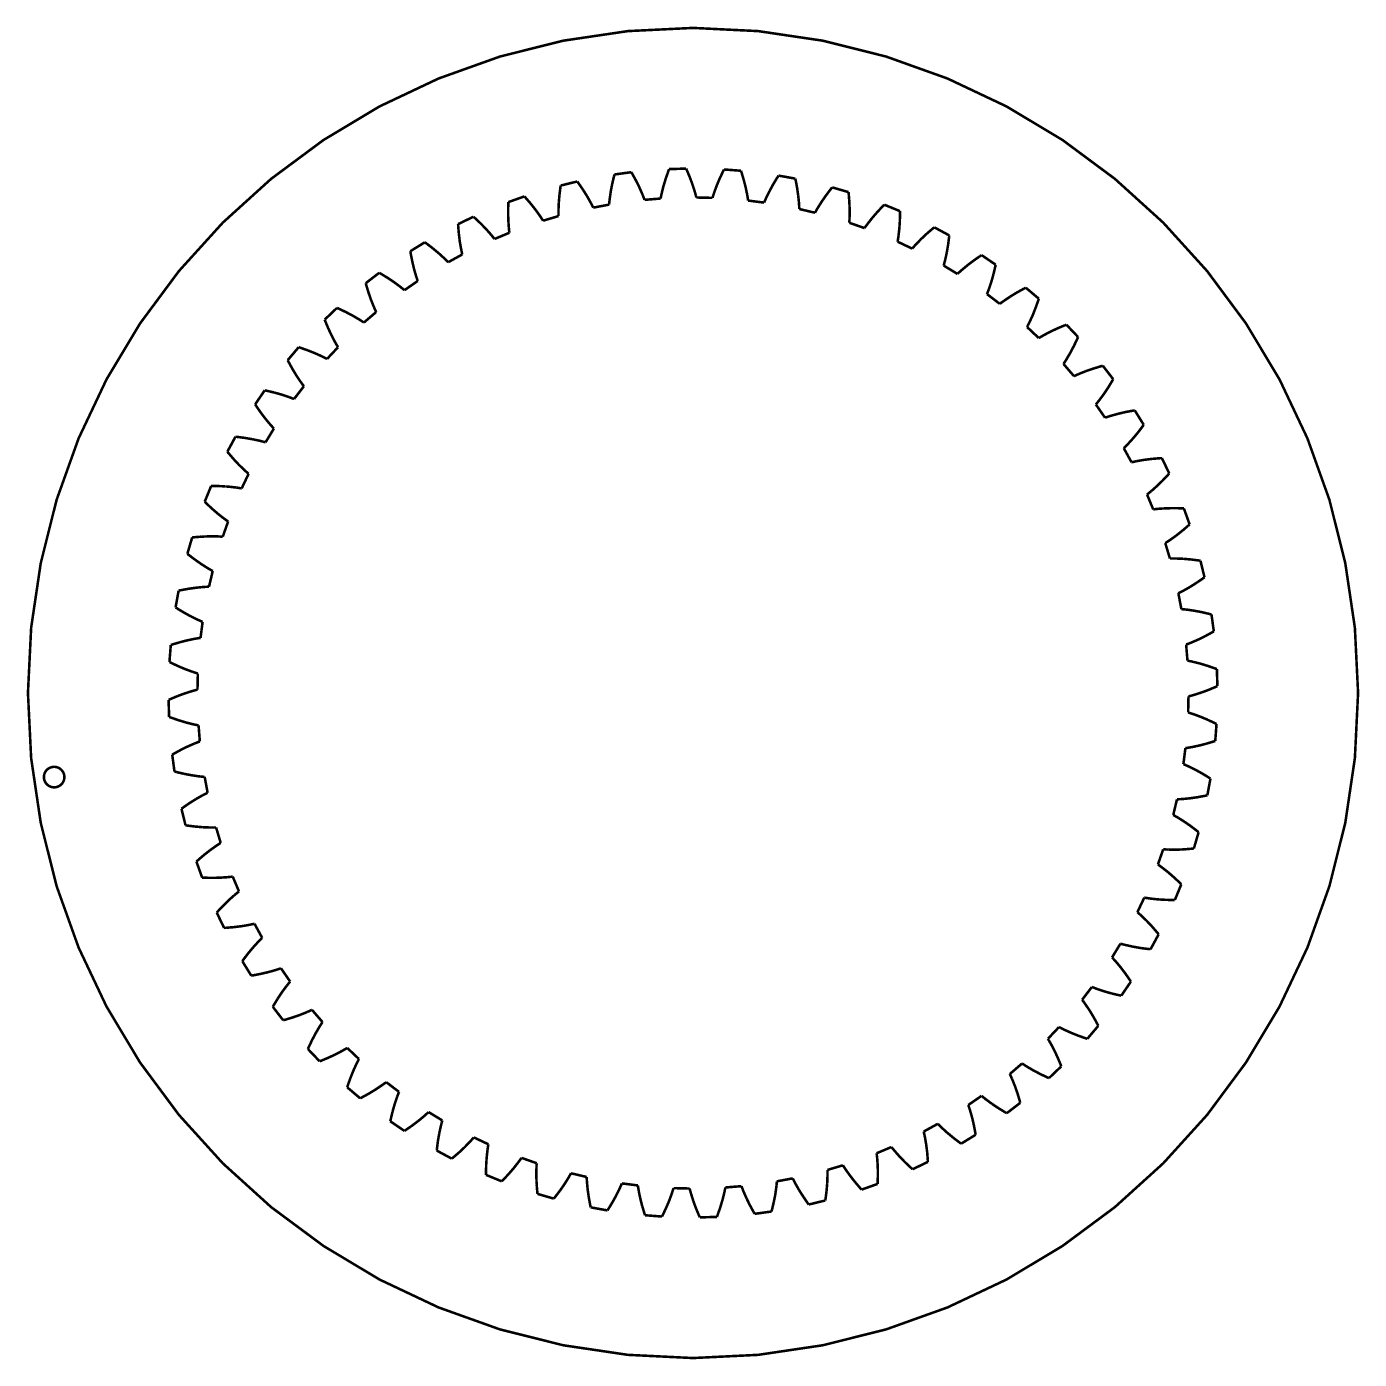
# Model space of a CAD drawing. Header units: millimetres. Extents: x -1028 to -768, y -1143 to -883.
import ezdxf

# ---------------------------------------------------------------- set-up
doc = ezdxf.new("R2010")
doc.units = ezdxf.units.MM

# ---------------------------------------------------------------- blocks, each defined once
blk = doc.blocks.new('MinuteRing__1', base_point=(-1028.16, -1143.42))
at = {"color": 250, "linetype": 'Continuous', "const_width": 0.5}
for points in [[(-1027.91, -1013.17, 1), (-767.91, -1013.17, 1)], [(-1024.79, -1029.61, 1), (-1020.79, -1029.61, 1)]]:
    blk.add_lwpolyline(points, format="xyb", close=True, dxfattribs=at)
for points in [[(-913.36, -912.19), (-913.26, -911.82)], [(-913.26, -911.82), (-909.96, -911.37)], [(-909.96, -911.37), (-909.77, -911.71)], [(-909.77, -911.71), (-909.04, -913.05)], [(-903.22, -912.57), (-902.72, -911.13)], [(-902.72, -911.13), (-902.58, -910.77)], [(-902.58, -910.77), (-899.25, -910.67)], [(-899.25, -910.67), (-899.1, -911.02)], [(-899.1, -911.02), (-898.51, -912.43)], [(-892.68, -912.57), (-892.02, -911.19)], [(-892.02, -911.19), (-891.85, -910.84)], [(-891.85, -910.84), (-888.53, -911.09)], [(-888.53, -911.09), (-888.41, -911.46)], [(-888.41, -911.46), (-887.98, -912.92)], [(-924.02, -915.87), (-923.83, -914.36)], [(-923.83, -914.36), (-923.77, -913.98)], [(-923.77, -913.98), (-920.54, -913.19)], [(-920.54, -913.19), (-920.31, -913.5)], [(-920.31, -913.5), (-919.44, -914.76)], [(-913.99, -915.15), (-913.71, -913.68)], [(-913.71, -913.68), (-913.36, -912.19)], [(-909.04, -913.05), (-908.37, -914.39)], [(-908.37, -914.39), (-907.78, -915.75)], [(-904.02, -915.45), (-903.66, -914.01)], [(-903.66, -914.01), (-903.22, -912.57)], [(-898.51, -912.43), (-897.99, -913.84)], [(-897.99, -913.84), (-897.54, -915.26)], [(-893.77, -915.34), (-893.26, -913.95)], [(-893.26, -913.95), (-892.68, -912.57)], [(-887.98, -912.92), (-887.61, -914.38)], [(-887.61, -914.38), (-887.31, -915.83)], [(-882.91, -914.98), (-882.19, -913.66)], [(-882.19, -913.66), (-881.4, -912.36)], [(-881.4, -912.36), (-881.19, -912.04)], [(-881.19, -912.04), (-877.91, -912.63)], [(-877.91, -912.63), (-877.83, -913.01)], [(-877.83, -913.01), (-877.55, -914.51)], [(-877.55, -914.51), (-877.34, -916)], [(-870.95, -914.64), (-870.71, -914.34)], [(-870.71, -914.34), (-867.51, -915.27)], [(-934, -917.22), (-930.86, -916.1)], [(-930.86, -916.1), (-930.61, -916.39)], [(-930.61, -916.39), (-929.61, -917.55)], [(-924.15, -917.37), (-924.02, -915.87)], [(-919.44, -914.76), (-918.64, -916.03)], [(-918.64, -916.03), (-917.91, -917.32)], [(-914.28, -917.35), (-914.2, -916.62)], [(-914.2, -916.62), (-913.99, -915.15)], [(-907.78, -915.75), (-907.51, -916.44)], [(-907.51, -916.44), (-907.39, -916.78)], [(-907.39, -916.78), (-904.24, -916.52)], [(-904.24, -916.52), (-904.17, -916.16)], [(-904.17, -916.16), (-904.02, -915.45)], [(-897.54, -915.26), (-897.35, -915.96)], [(-897.35, -915.96), (-897.26, -916.32)], [(-897.26, -916.32), (-894.1, -916.39)], [(-894.1, -916.39), (-894, -916.04)], [(-894, -916.04), (-893.77, -915.34)], [(-887.31, -915.83), (-887.19, -916.56)], [(-887.19, -916.56), (-887.14, -916.92)], [(-887.14, -916.92), (-884.01, -917.32)], [(-884.01, -917.32), (-883.87, -916.98)], [(-883.87, -916.98), (-883.57, -916.31)], [(-883.57, -916.31), (-882.91, -914.98)], [(-877.34, -916), (-877.19, -917.47)], [(-873.52, -918.34), (-872.73, -917.09)], [(-872.73, -917.09), (-871.87, -915.85)], [(-871.87, -915.85), (-870.95, -914.64)], [(-867.51, -915.27), (-867.47, -915.66)], [(-867.47, -915.66), (-867.35, -917.18)], [(-867.35, -917.18), (-867.29, -918.68)], [(-934.05, -919.13), (-934.02, -917.61)], [(-934.02, -920.64), (-934.05, -919.13)], [(-934.02, -917.61), (-934, -917.22)], [(-929.61, -917.55), (-928.68, -918.73)], [(-928.68, -918.73), (-927.82, -919.93)], [(-924.21, -918.85), (-924.15, -917.37)], [(-924.21, -919.59), (-924.21, -918.85)], [(-924.2, -919.95), (-924.21, -919.59)], [(-917.91, -917.32), (-917.57, -917.97)], [(-917.57, -917.97), (-917.41, -918.3)], [(-917.41, -918.3), (-914.31, -917.71)], [(-914.31, -917.71), (-914.28, -917.35)], [(-877.19, -917.47), (-877.15, -918.21)], [(-877.15, -918.21), (-877.14, -918.57)], [(-877.14, -918.57), (-874.07, -919.3)], [(-874.07, -919.3), (-873.89, -918.98)], [(-873.89, -918.98), (-873.52, -918.34)], [(-867.29, -918.68), (-867.3, -920.16)], [(-862.83, -920.25), (-861.84, -919.11)], [(-861.84, -919.11), (-860.8, -918)], [(-860.8, -918), (-860.53, -917.72)], [(-860.53, -917.72), (-857.45, -918.99)], [(-857.45, -919.37), (-857.48, -920.9)], [(-857.45, -918.99), (-857.45, -919.37)], [(-943.83, -921.52), (-940.83, -920.08)], [(-943.81, -921.91), (-943.83, -921.52)], [(-943.68, -923.43), (-943.81, -921.91)], [(-940.83, -920.08), (-940.54, -920.34)], [(-940.54, -920.34), (-939.43, -921.38)], [(-939.43, -921.38), (-938.38, -922.46)], [(-933.92, -922.12), (-934.02, -920.64)], [(-933.85, -922.85), (-933.92, -922.12)], [(-927.82, -919.93), (-927.42, -920.55)], [(-927.42, -920.55), (-927.22, -920.86)], [(-927.22, -920.86), (-924.2, -919.95)], [(-867.34, -920.9), (-867.36, -921.26)], [(-867.36, -921.26), (-864.38, -922.3)], [(-867.3, -920.16), (-867.34, -920.9)], [(-864.38, -922.3), (-864.18, -922)], [(-864.18, -922), (-863.74, -921.41)], [(-863.74, -921.41), (-862.83, -920.25)], [(-857.58, -922.4), (-857.75, -923.87)], [(-857.48, -920.9), (-857.58, -922.4)], [(-852.21, -923.39), (-851.05, -922.4)], [(-851.05, -922.4), (-850.75, -922.15)], [(-850.75, -922.15), (-847.82, -923.73)], [(-943.5, -924.92), (-943.68, -923.43)], [(-943.24, -926.38), (-943.5, -924.92)], [(-938.38, -922.46), (-937.4, -923.57)], [(-937.4, -923.57), (-936.94, -924.14)], [(-936.94, -924.14), (-936.71, -924.43)], [(-936.71, -924.43), (-933.8, -923.21)], [(-933.8, -923.21), (-933.85, -922.85)], [(-857.86, -924.6), (-857.92, -924.96)], [(-857.92, -924.96), (-855.07, -926.31)], [(-857.75, -923.87), (-857.86, -924.6)], [(-854.34, -925.49), (-853.31, -924.42)], [(-853.31, -924.42), (-852.21, -923.39)], [(-847.86, -924.12), (-848.06, -925.63)], [(-847.82, -923.73), (-847.86, -924.12)], [(-953.16, -926.82), (-950.33, -925.07)], [(-953.1, -927.2), (-953.16, -926.82)], [(-952.81, -928.7), (-953.1, -927.2)], [(-950.33, -925.07), (-950.01, -925.3)], [(-950.01, -925.3), (-948.8, -926.23)], [(-948.8, -926.23), (-947.65, -927.19)], [(-947.65, -927.19), (-946.55, -928.19)], [(-945.77, -928.97), (-943.01, -927.45)], [(-943.09, -927.1), (-943.24, -926.38)], [(-943.01, -927.45), (-943.09, -927.1)], [(-855.07, -926.31), (-854.83, -926.03)], [(-854.83, -926.03), (-854.34, -925.49)], [(-848.31, -927.11), (-848.63, -928.56)], [(-848.06, -925.63), (-848.31, -927.11)], [(-841.82, -927.79), (-841.5, -927.58)], [(-841.5, -927.58), (-838.75, -929.46)], [(-952.47, -930.17), (-952.81, -928.7)], [(-952.07, -931.59), (-952.47, -930.17)], [(-946.55, -928.19), (-946.03, -928.71)], [(-946.03, -928.71), (-945.77, -928.97)], [(-848.82, -929.27), (-848.92, -929.62)], [(-848.92, -929.62), (-846.22, -931.26)], [(-848.63, -928.56), (-848.82, -929.27)], [(-845.41, -930.52), (-844.27, -929.57)], [(-844.27, -929.57), (-843.07, -928.66)], [(-843.07, -928.66), (-841.82, -927.79)], [(-838.83, -929.84), (-839.18, -931.32)], [(-838.75, -929.46), (-838.83, -929.84)], [(-961.88, -933.07), (-959.25, -931.04)], [(-959.25, -931.04), (-958.91, -931.23)], [(-958.91, -931.23), (-957.61, -932.02)], [(-957.61, -932.02), (-956.36, -932.86)], [(-954.31, -934.43), (-951.72, -932.64)], [(-951.84, -932.29), (-952.07, -931.59)], [(-951.72, -932.64), (-951.84, -932.29)], [(-846.22, -931.26), (-845.96, -931.01)], [(-845.96, -931.01), (-845.41, -930.52)], [(-839.59, -932.77), (-840.06, -934.18)], [(-839.18, -931.32), (-839.59, -932.77)], [(-961.78, -933.44), (-961.88, -933.07)], [(-961.34, -934.9), (-961.78, -933.44)], [(-960.85, -936.32), (-961.34, -934.9)], [(-956.36, -932.86), (-955.17, -933.74)], [(-955.17, -933.74), (-954.59, -934.2)], [(-954.59, -934.2), (-954.31, -934.43)], [(-840.32, -934.86), (-840.45, -935.2)], [(-840.45, -935.2), (-837.94, -937.11)], [(-840.06, -934.18), (-840.32, -934.86)], [(-835.83, -935.64), (-834.54, -934.86)], [(-834.54, -934.86), (-833.2, -934.12)], [(-833.2, -934.12), (-832.86, -933.95)], [(-832.86, -933.95), (-830.32, -936.1)], [(-969.91, -940.2), (-967.5, -937.9)], [(-967.5, -937.9), (-967.15, -938.05)], [(-960.3, -937.7), (-960.85, -936.32)], [(-960, -938.37), (-960.3, -937.7)], [(-837.94, -937.11), (-837.65, -936.89)], [(-837.65, -936.89), (-837.06, -936.46)], [(-837.06, -936.46), (-835.83, -935.64)], [(-830.95, -937.91), (-831.5, -939.31)], [(-830.44, -936.47), (-830.95, -937.91)], [(-830.32, -936.1), (-830.44, -936.47)], [(-969.77, -940.55), (-969.91, -940.2)], [(-969.18, -941.96), (-969.77, -940.55)], [(-967.15, -938.05), (-965.77, -938.71)], [(-965.77, -938.71), (-964.44, -939.41)], [(-964.44, -939.41), (-963.16, -940.16)], [(-963.16, -940.16), (-962.54, -940.56)], [(-962.54, -940.56), (-962.24, -940.76)], [(-962.24, -940.76), (-959.84, -938.7)], [(-959.84, -938.7), (-960, -938.37)], [(-831.5, -939.31), (-832.12, -940.66)], [(-968.54, -943.32), (-969.18, -941.96)], [(-832.45, -941.31), (-832.62, -941.63)], [(-832.62, -941.63), (-830.32, -943.8)], [(-832.12, -940.66), (-832.45, -941.31)], [(-830.01, -943.61), (-829.37, -943.24)], [(-829.37, -943.24), (-828.06, -942.55)], [(-828.06, -942.55), (-826.7, -941.91)], [(-826.7, -941.91), (-825.29, -941.32)], [(-825.29, -941.32), (-824.93, -941.18)], [(-824.93, -941.18), (-822.64, -943.59)], [(-977.14, -948.12), (-974.99, -945.58)], [(-974.99, -945.58), (-974.62, -945.7)], [(-974.62, -945.7), (-973.18, -946.21)], [(-969.45, -947.88), (-967.29, -945.58)], [(-967.85, -944.64), (-968.54, -943.32)], [(-967.48, -945.27), (-967.85, -944.64)], [(-967.29, -945.58), (-967.48, -945.27)], [(-830.32, -943.8), (-830.01, -943.61)], [(-823.45, -945.32), (-824.15, -946.65)], [(-822.79, -943.94), (-823.45, -945.32)], [(-822.64, -943.59), (-822.79, -943.94)], [(-976.96, -948.46), (-977.14, -948.12)], [(-976.23, -949.8), (-976.96, -948.46)], [(-973.18, -946.21), (-971.78, -946.77)], [(-971.78, -946.77), (-970.43, -947.38)], [(-970.43, -947.38), (-969.78, -947.71)], [(-969.78, -947.71), (-969.45, -947.88)], [(-824.9, -947.93), (-825.29, -948.55)], [(-824.15, -946.65), (-824.9, -947.93)], [(-975.45, -951.09), (-976.23, -949.8)], [(-825.29, -948.55), (-825.5, -948.85)], [(-825.5, -948.85), (-823.44, -951.24)], [(-823.11, -951.09), (-822.44, -950.79)], [(-822.44, -950.79), (-821.06, -950.24)], [(-821.06, -950.24), (-819.64, -949.75)], [(-819.64, -949.75), (-818.18, -949.31)], [(-818.18, -949.31), (-817.81, -949.2)], [(-817.81, -949.2), (-815.77, -951.84)], [(-975.89, -955.71), (-973.97, -953.21)], [(-974.63, -952.32), (-975.45, -951.09)], [(-974.19, -952.92), (-974.63, -952.32)], [(-973.97, -953.21), (-974.19, -952.92)], [(-823.44, -951.24), (-823.11, -951.09)], [(-816.76, -953.48), (-817.6, -954.73)], [(-815.97, -952.17), (-816.76, -953.48)], [(-815.77, -951.84), (-815.97, -952.17)], [(-983.5, -956.76), (-981.63, -954.01)], [(-981.63, -954.01), (-981.25, -954.09)], [(-981.25, -954.09), (-979.77, -954.44)], [(-979.77, -954.44), (-978.32, -954.85)], [(-978.32, -954.85), (-976.91, -955.32)], [(-976.91, -955.32), (-976.23, -955.58)], [(-976.23, -955.58), (-975.89, -955.71)], [(-818.48, -955.92), (-818.94, -956.49)], [(-817.6, -954.73), (-818.48, -955.92)], [(-983.29, -957.08), (-983.5, -956.76)], [(-982.42, -958.33), (-983.29, -957.08)], [(-981.52, -959.53), (-982.42, -958.33)], [(-818.94, -956.49), (-819.17, -956.77)], [(-819.17, -956.77), (-817.37, -959.37)], [(-816.33, -959.02), (-814.91, -958.62)], [(-814.91, -958.62), (-813.44, -958.27)], [(-813.44, -958.27), (-811.94, -957.99)], [(-811.94, -957.99), (-811.56, -957.93)], [(-811.56, -957.93), (-809.81, -960.76)], [(-980.57, -960.67), (-981.52, -959.53)], [(-981.47, -964.18), (-979.83, -961.48)], [(-980.08, -961.22), (-980.57, -960.67)], [(-979.83, -961.48), (-980.08, -961.22)], [(-817.37, -959.37), (-817.03, -959.25)], [(-817.03, -959.25), (-816.33, -959.02)], [(-810.04, -961.07), (-810.96, -962.29)], [(-809.81, -960.76), (-810.04, -961.07)], [(-988.93, -966.01), (-987.35, -963.08)], [(-987.35, -963.08), (-986.97, -963.12)], [(-986.97, -963.12), (-985.46, -963.32)], [(-985.46, -963.32), (-983.98, -963.58)], [(-983.98, -963.58), (-982.53, -963.89)], [(-982.53, -963.89), (-981.82, -964.08)], [(-981.82, -964.08), (-981.47, -964.18)], [(-811.93, -963.44), (-812.93, -964.54)], [(-810.96, -962.29), (-811.93, -963.44)], [(-988.69, -966.31), (-988.93, -966.01)], [(-987.69, -967.47), (-988.69, -966.31)], [(-813.44, -965.06), (-813.71, -965.31)], [(-813.71, -965.31), (-812.19, -968.08)], [(-812.93, -964.54), (-813.44, -965.06)], [(-986.67, -968.57), (-987.69, -967.47)], [(-985.6, -969.6), (-986.67, -968.57)], [(-812.19, -968.08), (-811.84, -968)], [(-811.84, -968), (-811.12, -967.84)], [(-811.12, -967.84), (-809.66, -967.59)], [(-809.66, -967.59), (-808.16, -967.41)], [(-808.16, -967.41), (-806.64, -967.28)], [(-806.64, -967.28), (-806.26, -967.26)], [(-806.26, -967.26), (-804.82, -970.26)], [(-986.13, -973.18), (-984.78, -970.33)], [(-985.06, -970.09), (-985.6, -969.6)], [(-984.78, -970.33), (-985.06, -970.09)], [(-984.78, -970.33), (-984.78, -970.33)], [(-806.12, -971.65), (-807.2, -972.7)], [(-805.07, -970.54), (-806.12, -971.65)], [(-804.82, -970.26), (-805.07, -970.54)], [(-993.36, -975.79), (-992.1, -972.71)], [(-992.1, -972.71), (-991.72, -972.71)], [(-991.72, -972.71), (-990.19, -972.74)], [(-990.19, -972.74), (-989.46, -972.79)], [(-989.46, -972.79), (-989.36, -972.79)], [(-989.36, -972.79), (-989.32, -972.8)], [(-989.32, -972.8), (-988.69, -972.84)], [(-988.69, -972.84), (-987.21, -973.01)], [(-987.21, -973.01), (-986.49, -973.12)], [(-986.49, -973.12), (-986.13, -973.18)], [(-808.88, -974.15), (-809.16, -974.38)], [(-809.16, -974.38), (-807.95, -977.29)], [(-808.31, -973.69), (-808.88, -974.15)], [(-807.2, -972.7), (-808.31, -973.69)], [(-993.09, -976.06), (-993.36, -975.79)], [(-992.64, -976.48), (-993.09, -976.06)], [(-992.61, -976.51), (-992.64, -976.48)], [(-992.64, -976.48), (-992.64, -976.48)], [(-991.98, -977.1), (-992.61, -976.51)], [(-990.84, -978.09), (-991.98, -977.1)], [(-806.86, -977.16), (-805.38, -977.07)], [(-805.38, -977.07), (-803.87, -977.04)], [(-803.87, -977.04), (-802.35, -977.07)], [(-802.35, -977.07), (-801.96, -977.09)], [(-801.96, -977.09), (-800.84, -980.22)], [(-989.68, -979.01), (-990.84, -978.09)], [(-989.83, -982.62), (-988.78, -979.64)], [(-989.08, -979.44), (-989.68, -979.01)], [(-988.78, -979.64), (-989.08, -979.44)], [(-807.95, -977.29), (-807.59, -977.24)], [(-807.59, -977.24), (-806.86, -977.16)], [(-802.28, -981.47), (-803.47, -982.41)], [(-801.13, -980.48), (-802.28, -981.47)], [(-800.84, -980.22), (-801.13, -980.48)], [(-996.75, -985.97), (-995.81, -982.77)], [(-995.81, -982.77), (-995.43, -982.73)], [(-995.43, -982.73), (-993.91, -982.61)], [(-993.91, -982.61), (-992.41, -982.55)], [(-992.41, -982.55), (-990.92, -982.56)], [(-990.92, -982.56), (-990.19, -982.6)], [(-990.19, -982.6), (-989.83, -982.62)], [(-805.29, -983.67), (-805.6, -983.87)], [(-805.6, -983.87), (-804.69, -986.89)], [(-804.67, -983.27), (-805.29, -983.67)], [(-803.47, -982.41), (-804.67, -983.27)], [(-996.45, -986.21), (-996.75, -985.97)], [(-995.23, -987.13), (-996.45, -986.21)], [(-994, -987.99), (-995.23, -987.13)], [(-804.69, -986.89), (-804.32, -986.88)], [(-804.32, -986.88), (-803.59, -986.88)], [(-803.59, -986.88), (-802.11, -986.94)], [(-802.11, -986.94), (-800.61, -987.07)], [(-800.61, -987.07), (-799.1, -987.26)], [(-799.1, -987.26), (-798.72, -987.32)], [(-798.72, -987.32), (-797.93, -990.55)], [(-992.75, -988.79), (-994, -987.99)], [(-992.11, -989.15), (-992.75, -988.79)], [(-992.52, -992.4), (-991.79, -989.33)], [(-991.79, -989.33), (-992.11, -989.15)], [(-996.58, -992.81), (-995.09, -992.6)], [(-995.09, -992.6), (-993.61, -992.45)], [(-993.61, -992.45), (-992.88, -992.41)], [(-992.88, -992.41), (-992.52, -992.4)], [(-800.77, -992.45), (-802.06, -993.18)], [(-799.49, -991.64), (-800.77, -992.45)], [(-798.24, -990.78), (-799.49, -991.64)], [(-797.93, -990.55), (-798.24, -990.78)], [(-999.05, -996.45), (-998.46, -993.17)], [(-998.46, -993.17), (-998.08, -993.09)], [(-998.08, -993.09), (-996.58, -992.81)], [(-802.71, -993.52), (-803.04, -993.68)], [(-803.04, -993.68), (-802.45, -996.78)], [(-802.06, -993.18), (-802.71, -993.52)], [(-998.73, -996.66), (-999.05, -996.45)], [(-997.42, -997.45), (-998.73, -996.66)], [(-996.11, -998.18), (-997.42, -997.45)], [(-802.45, -996.78), (-802.09, -996.81)], [(-802.09, -996.81), (-801.36, -996.88)], [(-801.36, -996.88), (-799.89, -997.1)], [(-799.89, -997.1), (-798.41, -997.38)], [(-798.41, -997.38), (-796.93, -997.73)], [(-796.93, -997.73), (-796.56, -997.83)], [(-796.56, -997.83), (-796.11, -1001.13)], [(-994.78, -998.83), (-996.11, -998.18)], [(-994.1, -999.13), (-994.78, -998.83)], [(-994.17, -1002.4), (-993.77, -999.27)], [(-993.77, -999.27), (-994.1, -999.13)], [(-998.17, -1003.24), (-996.71, -1002.87)], [(-996.71, -1002.87), (-995.26, -1002.57)], [(-995.26, -1002.57), (-994.53, -1002.45)], [(-994.53, -1002.45), (-994.17, -1002.4)], [(-799.13, -1002.72), (-800.49, -1003.31)], [(-797.78, -1002.05), (-799.13, -1002.72)], [(-796.44, -1001.32), (-797.78, -1002.05)], [(-796.11, -1001.13), (-796.44, -1001.32)], [(-1000.25, -1007.11), (-999.99, -1003.79)], [(-999.99, -1003.79), (-999.63, -1003.67)], [(-999.63, -1003.67), (-998.17, -1003.24)], [(-801.18, -1003.58), (-801.52, -1003.7)], [(-801.52, -1003.7), (-801.26, -1006.85)], [(-800.49, -1003.31), (-801.18, -1003.58)], [(-999.9, -1007.29), (-1000.25, -1007.11)], [(-998.52, -1007.94), (-999.9, -1007.29)], [(-997.14, -1008.52), (-998.52, -1007.94)], [(-801.26, -1006.85), (-800.9, -1006.91)], [(-800.9, -1006.91), (-800.19, -1007.07)], [(-800.19, -1007.07), (-798.75, -1007.43)], [(-798.75, -1007.43), (-797.31, -1007.87)], [(-797.31, -1007.87), (-795.87, -1008.37)], [(-795.87, -1008.37), (-795.51, -1008.51)], [(-995.74, -1009.03), (-997.14, -1008.52)], [(-995.05, -1009.26), (-995.74, -1009.03)], [(-994.7, -1009.37), (-995.05, -1009.26)], [(-994.77, -1012.52), (-994.7, -1009.37)], [(-795.51, -1008.51), (-795.41, -1011.83)], [(-998.66, -1013.77), (-997.24, -1013.25)], [(-997.24, -1013.25), (-995.83, -1012.8)], [(-995.83, -1012.8), (-995.12, -1012.61)], [(-995.12, -1012.61), (-994.77, -1012.52)], [(-799.99, -1013.55), (-800.7, -1013.74)], [(-798.58, -1013.1), (-799.99, -1013.55)], [(-797.17, -1012.58), (-798.58, -1013.1)], [(-795.76, -1011.99), (-797.17, -1012.58)], [(-795.41, -1011.83), (-795.76, -1011.99)], [(-1000.42, -1014.52), (-1000.06, -1014.36)], [(-1000.32, -1017.84), (-1000.42, -1014.52)], [(-1000.06, -1014.36), (-998.66, -1013.77)], [(-801.06, -1013.83), (-801.13, -1016.98)], [(-800.7, -1013.74), (-801.06, -1013.83)], [(-999.96, -1017.98), (-1000.32, -1017.84)], [(-998.52, -1018.48), (-999.96, -1017.98)], [(-997.08, -1018.92), (-998.52, -1018.48)], [(-801.13, -1016.98), (-800.78, -1017.09)], [(-800.78, -1017.09), (-800.08, -1017.31)], [(-800.08, -1017.31), (-798.69, -1017.83)], [(-798.69, -1017.83), (-797.3, -1018.41)], [(-797.3, -1018.41), (-795.92, -1019.06)], [(-995.64, -1019.28), (-997.08, -1018.92)], [(-994.92, -1019.44), (-995.64, -1019.28)], [(-994.56, -1019.5), (-994.92, -1019.44)], [(-994.31, -1022.65), (-994.56, -1019.5)], [(-795.92, -1019.06), (-795.58, -1019.24)], [(-795.58, -1019.24), (-795.83, -1022.55)], [(-998.04, -1024.3), (-996.69, -1023.63)], [(-996.69, -1023.63), (-995.33, -1023.04)], [(-995.33, -1023.04), (-994.65, -1022.77)], [(-994.65, -1022.77), (-994.31, -1022.65)], [(-801.66, -1023.95), (-802.06, -1027.08)], [(-801.29, -1023.9), (-801.66, -1023.95)], [(-800.57, -1023.78), (-801.29, -1023.9)], [(-799.12, -1023.48), (-800.57, -1023.78)], [(-797.66, -1023.11), (-799.12, -1023.48)], [(-796.2, -1022.67), (-797.66, -1023.11)], [(-795.83, -1022.55), (-796.2, -1022.67)], [(-999.71, -1025.22), (-999.38, -1025.03)], [(-999.27, -1028.52), (-999.71, -1025.22)], [(-999.38, -1025.03), (-998.04, -1024.3)], [(-998.9, -1028.62), (-999.27, -1028.52)], [(-997.41, -1028.97), (-998.9, -1028.62)], [(-995.93, -1029.25), (-997.41, -1028.97)], [(-802.06, -1027.08), (-801.72, -1027.22)], [(-801.72, -1027.22), (-801.05, -1027.52)], [(-801.05, -1027.52), (-799.72, -1028.17)], [(-799.72, -1028.17), (-798.4, -1028.9)], [(-798.4, -1028.9), (-797.1, -1029.69)], [(-994.47, -1029.47), (-995.93, -1029.25)], [(-993.74, -1029.54), (-994.47, -1029.47)], [(-993.37, -1029.57), (-993.74, -1029.54)], [(-992.79, -1032.67), (-993.37, -1029.57)], [(-796.77, -1029.9), (-797.37, -1033.17)], [(-797.1, -1029.69), (-796.77, -1029.9)], [(-996.33, -1034.7), (-995.06, -1033.9)], [(-995.06, -1033.9), (-993.77, -1033.17)], [(-993.77, -1033.17), (-993.12, -1032.83)], [(-993.12, -1032.83), (-992.79, -1032.67)], [(-803.31, -1033.95), (-804.04, -1037.02)], [(-802.94, -1033.94), (-803.31, -1033.95)], [(-802.21, -1033.9), (-802.94, -1033.94)], [(-800.74, -1033.75), (-802.21, -1033.9)], [(-799.25, -1033.54), (-800.74, -1033.75)], [(-797.75, -1033.25), (-799.25, -1033.54)], [(-797.37, -1033.17), (-797.75, -1033.25)], [(-997.9, -1035.8), (-997.59, -1035.57)], [(-997.11, -1039.03), (-997.9, -1035.8)], [(-997.59, -1035.57), (-996.33, -1034.7)], [(-804.04, -1037.02), (-803.72, -1037.2)], [(-996.73, -1039.09), (-997.11, -1039.03)], [(-995.22, -1039.28), (-996.73, -1039.09)], [(-993.72, -1039.41), (-995.22, -1039.28)], [(-992.23, -1039.47), (-993.72, -1039.41)], [(-991.5, -1039.47), (-992.23, -1039.47)], [(-991.14, -1039.46), (-991.5, -1039.47)], [(-990.23, -1042.48), (-991.14, -1039.46)], [(-803.72, -1037.2), (-803.08, -1037.56)], [(-803.08, -1037.56), (-801.83, -1038.35)], [(-801.83, -1038.35), (-800.59, -1039.21)], [(-800.59, -1039.21), (-799.38, -1040.14)], [(-799.08, -1040.38), (-800.01, -1043.57)], [(-799.38, -1040.14), (-799.08, -1040.38)], [(-993.54, -1044.87), (-992.36, -1043.94)], [(-992.36, -1043.94), (-991.15, -1043.08)], [(-991.15, -1043.08), (-990.54, -1042.68)], [(-990.54, -1042.68), (-990.23, -1042.48)], [(-806, -1043.73), (-807.04, -1046.7)], [(-805.63, -1043.75), (-806, -1043.73)], [(-804.9, -1043.79), (-805.63, -1043.75)], [(-803.42, -1043.8), (-804.9, -1043.79)], [(-801.92, -1043.74), (-803.42, -1043.8)], [(-800.39, -1043.61), (-801.92, -1043.74)], [(-800.01, -1043.57), (-800.39, -1043.61)], [(-994.98, -1046.13), (-994.7, -1045.87)], [(-993.86, -1049.26), (-994.98, -1046.13)], [(-994.7, -1045.87), (-993.54, -1044.87)], [(-807.04, -1046.7), (-806.74, -1046.91)], [(-806.74, -1046.91), (-806.15, -1047.34)], [(-806.15, -1047.34), (-804.98, -1048.26)], [(-993.48, -1049.28), (-993.86, -1049.26)], [(-991.95, -1049.31), (-993.48, -1049.28)], [(-990.45, -1049.28), (-991.95, -1049.31)], [(-988.97, -1049.18), (-990.45, -1049.28)], [(-988.24, -1049.11), (-988.97, -1049.18)], [(-987.88, -1049.06), (-988.24, -1049.11)], [(-986.66, -1051.97), (-987.88, -1049.06)], [(-804.98, -1048.26), (-803.85, -1049.25)], [(-803.85, -1049.25), (-802.74, -1050.29)], [(-988.63, -1053.65), (-987.52, -1052.66)], [(-987.52, -1052.66), (-986.95, -1052.2)], [(-986.95, -1052.2), (-986.66, -1051.97)], [(-802.46, -1050.56), (-803.73, -1053.64)], [(-802.74, -1050.29), (-802.46, -1050.56)], [(-990.75, -1055.81), (-989.7, -1054.7)], [(-989.7, -1054.7), (-988.63, -1053.65)], [(-809.7, -1053.17), (-811.05, -1056.02)], [(-809.34, -1053.23), (-809.7, -1053.17)], [(-808.61, -1053.34), (-809.34, -1053.23)], [(-807.14, -1053.51), (-808.61, -1053.34)], [(-805.64, -1053.6), (-807.14, -1053.51)], [(-804.11, -1053.64), (-805.64, -1053.6)], [(-803.73, -1053.64), (-804.11, -1053.64)], [(-991.01, -1056.09), (-990.75, -1055.81)], [(-989.57, -1059.09), (-991.01, -1056.09)], [(-811.05, -1056.02), (-810.77, -1056.26)], [(-810.77, -1056.26), (-810.22, -1056.75)], [(-810.22, -1056.75), (-809.16, -1057.78)], [(-809.16, -1057.78), (-808.13, -1058.88)], [(-989.18, -1059.07), (-989.57, -1059.09)], [(-987.66, -1058.94), (-989.18, -1059.07)], [(-986.17, -1058.76), (-987.66, -1058.94)], [(-984.71, -1058.51), (-986.17, -1058.76)], [(-983.99, -1058.35), (-984.71, -1058.51)], [(-983.63, -1058.27), (-983.99, -1058.35)], [(-982.12, -1061.04), (-983.63, -1058.27)], [(-806.89, -1060.33), (-808.47, -1063.26)], [(-808.13, -1058.88), (-807.14, -1060.04)], [(-807.14, -1060.04), (-806.89, -1060.33)], [(-984.86, -1064.06), (-983.9, -1062.91)], [(-983.9, -1062.91), (-982.9, -1061.81)], [(-982.9, -1061.81), (-982.38, -1061.29)], [(-982.38, -1061.29), (-982.12, -1061.04)], [(-814.36, -1062.17), (-816, -1064.86)], [(-814.01, -1062.27), (-814.36, -1062.17)], [(-813.3, -1062.45), (-814.01, -1062.27)], [(-811.85, -1062.77), (-813.3, -1062.45)], [(-810.37, -1063.03), (-811.85, -1062.77)], [(-808.85, -1063.22), (-810.37, -1063.03)], [(-986.01, -1065.59), (-985.79, -1065.28)], [(-984.26, -1068.42), (-986.01, -1065.59)], [(-985.79, -1065.28), (-984.86, -1064.06)], [(-816, -1064.86), (-815.75, -1065.13)], [(-815.75, -1065.13), (-815.26, -1065.67)], [(-815.26, -1065.67), (-814.31, -1066.81)], [(-808.47, -1063.26), (-808.85, -1063.22)], [(-982.39, -1068.07), (-983.88, -1068.36)], [(-980.92, -1067.73), (-982.39, -1068.07)], [(-979.49, -1067.33), (-980.92, -1067.73)], [(-978.8, -1067.1), (-979.49, -1067.33)], [(-978.45, -1066.98), (-978.8, -1067.1)], [(-976.66, -1069.58), (-978.45, -1066.98)], [(-814.31, -1066.81), (-813.4, -1068.01)], [(-813.4, -1068.01), (-812.53, -1069.27)], [(-983.88, -1068.36), (-984.26, -1068.42)], [(-978.23, -1071.62), (-977.35, -1070.43)], [(-977.35, -1070.43), (-976.89, -1069.86)], [(-976.89, -1069.86), (-976.66, -1069.58)], [(-819.94, -1070.63), (-821.85, -1073.14)], [(-819.6, -1070.77), (-819.94, -1070.63)], [(-818.91, -1071.03), (-819.6, -1070.77)], [(-812.32, -1069.59), (-814.2, -1072.34)], [(-812.53, -1069.27), (-812.32, -1069.59)], [(-979.86, -1074.18), (-979.06, -1072.87)], [(-979.06, -1072.87), (-978.23, -1071.62)], [(-821.85, -1073.14), (-821.63, -1073.43)], [(-821.63, -1073.43), (-821.2, -1074.03)], [(-817.51, -1071.5), (-818.91, -1071.03)], [(-816.06, -1071.91), (-817.51, -1071.5)], [(-814.57, -1072.26), (-816.06, -1071.91)], [(-814.2, -1072.34), (-814.57, -1072.26)], [(-980.05, -1074.51), (-979.86, -1074.18)], [(-978.02, -1077.14), (-980.05, -1074.51)], [(-974.76, -1076.11), (-976.18, -1076.6)], [(-973.39, -1075.56), (-974.76, -1076.11)], [(-972.72, -1075.26), (-973.39, -1075.56)], [(-972.39, -1075.11), (-972.72, -1075.26)], [(-970.33, -1077.5), (-972.39, -1075.11)], [(-821.2, -1074.03), (-820.37, -1075.26)], [(-820.37, -1075.26), (-819.6, -1076.55)], [(-977.65, -1077.04), (-978.02, -1077.14)], [(-976.18, -1076.6), (-977.65, -1077.04)], [(-971.68, -1079.7), (-970.93, -1078.42)], [(-970.93, -1078.42), (-970.53, -1077.8)], [(-970.53, -1077.8), (-970.33, -1077.5)], [(-826.37, -1078.47), (-828.54, -1080.77)], [(-826.05, -1078.64), (-826.37, -1078.47)], [(-825.39, -1078.97), (-826.05, -1078.64)], [(-818.69, -1078.23), (-820.84, -1080.77)], [(-819.6, -1076.55), (-818.86, -1077.89)], [(-818.86, -1077.89), (-818.69, -1078.23)], [(-973.03, -1082.41), (-972.38, -1081.03)], [(-972.38, -1081.03), (-971.68, -1079.7)], [(-828.54, -1080.77), (-828.35, -1081.08)], [(-828.35, -1081.08), (-827.98, -1081.71)], [(-824.04, -1079.58), (-825.39, -1078.97)], [(-822.65, -1080.14), (-824.04, -1079.58)], [(-821.21, -1080.65), (-822.65, -1080.14)], [(-820.84, -1080.77), (-821.21, -1080.65)], [(-973.19, -1082.76), (-973.03, -1082.41)], [(-970.89, -1085.17), (-973.19, -1082.76)], [(-967.76, -1083.8), (-969.13, -1084.44)], [(-966.45, -1083.11), (-967.76, -1083.8)], [(-965.82, -1082.74), (-966.45, -1083.11)], [(-965.5, -1082.55), (-965.82, -1082.74)], [(-963.21, -1084.72), (-965.5, -1082.55)], [(-827.98, -1081.71), (-827.29, -1083.02)], [(-827.29, -1083.02), (-826.65, -1084.39)], [(-970.53, -1085.03), (-970.89, -1085.17)], [(-969.13, -1084.44), (-970.53, -1085.03)], [(-964.32, -1087.04), (-963.71, -1085.69)], [(-963.71, -1085.69), (-963.38, -1085.04)], [(-963.38, -1085.04), (-963.21, -1084.72)], [(-833.59, -1085.59), (-835.98, -1087.65)], [(-833.29, -1085.79), (-833.59, -1085.59)], [(-832.67, -1086.19), (-833.29, -1085.79)], [(-831.39, -1086.94), (-832.67, -1086.19)], [(-825.92, -1086.15), (-828.33, -1088.45)], [(-826.65, -1084.39), (-826.06, -1085.79)], [(-826.06, -1085.79), (-825.92, -1086.15)], [(-965.39, -1089.88), (-964.88, -1088.44)], [(-964.88, -1088.44), (-964.32, -1087.04)], [(-835.98, -1087.65), (-835.83, -1087.98)], [(-835.83, -1087.98), (-835.53, -1088.65)], [(-835.53, -1088.65), (-834.98, -1090.02)], [(-830.06, -1087.64), (-831.39, -1086.94)], [(-828.68, -1088.3), (-830.06, -1087.64)], [(-828.33, -1088.45), (-828.68, -1088.3)], [(-965.5, -1090.25), (-965.39, -1089.88)], [(-962.97, -1092.4), (-965.5, -1090.25)], [(-961.29, -1091.49), (-962.62, -1092.22)], [(-960, -1090.71), (-961.29, -1091.49)], [(-958.77, -1089.89), (-960, -1090.71)], [(-958.17, -1089.46), (-958.77, -1089.89)], [(-957.88, -1089.24), (-958.17, -1089.46)], [(-955.37, -1091.15), (-957.88, -1089.24)], [(-955.77, -1092.17), (-955.51, -1091.49)], [(-955.51, -1091.49), (-955.37, -1091.15)], [(-834.98, -1090.02), (-834.48, -1091.45)], [(-834.48, -1091.45), (-834.04, -1092.91)], [(-962.62, -1092.22), (-962.97, -1092.4)], [(-956.65, -1095.03), (-956.24, -1093.58)], [(-956.24, -1093.58), (-955.77, -1092.17)], [(-841.51, -1091.92), (-844.11, -1093.71)], [(-844.11, -1093.71), (-843.99, -1094.06)], [(-843.99, -1094.06), (-843.76, -1094.75)], [(-841.23, -1092.15), (-841.51, -1091.92)], [(-840.66, -1092.61), (-841.23, -1092.15)], [(-839.46, -1093.49), (-840.66, -1092.61)], [(-838.21, -1094.33), (-839.46, -1093.49)], [(-836.91, -1095.12), (-838.21, -1094.33)], [(-833.94, -1093.28), (-836.58, -1095.31)], [(-834.04, -1092.91), (-833.94, -1093.28)], [(-957.08, -1096.89), (-957, -1096.51)], [(-954.33, -1098.77), (-957.08, -1096.89)], [(-957, -1096.51), (-956.65, -1095.03)], [(-951.55, -1096.78), (-952.75, -1097.69)], [(-950.41, -1095.83), (-951.55, -1096.78)], [(-949.87, -1095.34), (-950.41, -1095.83)], [(-949.6, -1095.09), (-949.87, -1095.34)], [(-946.91, -1096.73), (-949.6, -1095.09)], [(-947.01, -1097.08), (-946.91, -1096.73)], [(-843.76, -1094.75), (-843.35, -1096.18)], [(-843.35, -1096.18), (-843.01, -1097.65)], [(-836.58, -1095.31), (-836.91, -1095.12)], [(-954.01, -1098.56), (-954.33, -1098.77)], [(-952.75, -1097.69), (-954.01, -1098.56)], [(-947.77, -1100.72), (-947.51, -1099.24)], [(-947.51, -1099.24), (-947.19, -1097.79)], [(-947.19, -1097.79), (-947.01, -1097.08)], [(-850.05, -1097.38), (-852.82, -1098.9)], [(-852.82, -1098.9), (-852.74, -1099.25)], [(-852.74, -1099.25), (-852.58, -1099.97)], [(-849.8, -1097.64), (-850.05, -1097.38)], [(-849.28, -1098.16), (-849.8, -1097.64)], [(-848.18, -1099.16), (-849.28, -1098.16)], [(-847.02, -1100.12), (-848.18, -1099.16)], [(-842.67, -1099.53), (-845.5, -1101.27)], [(-843.01, -1097.65), (-842.73, -1099.15)], [(-842.73, -1099.15), (-842.67, -1099.53)], [(-947.96, -1102.23), (-947.77, -1100.72)], [(-942.52, -1101.93), (-943.62, -1102.96)], [(-941.49, -1100.86), (-942.52, -1101.93)], [(-941, -1100.32), (-941.49, -1100.86)], [(-940.76, -1100.04), (-941, -1100.32)], [(-937.9, -1101.39), (-940.76, -1100.04)], [(-938.08, -1102.48), (-937.97, -1101.75)], [(-937.97, -1101.75), (-937.9, -1101.39)], [(-859.11, -1101.92), (-862.03, -1103.14)], [(-858.89, -1102.21), (-859.11, -1101.92)], [(-852.58, -1099.97), (-852.33, -1101.43)], [(-852.33, -1101.43), (-852.14, -1102.92)], [(-845.81, -1101.05), (-847.02, -1100.12)], [(-845.5, -1101.27), (-845.81, -1101.05)], [(-948, -1102.62), (-947.96, -1102.23)], [(-945.07, -1104.19), (-948, -1102.62)], [(-944.77, -1103.95), (-945.07, -1104.19)], [(-943.62, -1102.96), (-944.77, -1103.95)], [(-938.34, -1105.45), (-938.24, -1103.95)], [(-938.24, -1103.95), (-938.08, -1102.48)], [(-931.65, -1104.34), (-932.08, -1104.94)], [(-931.44, -1104.04), (-931.65, -1104.34)], [(-928.46, -1105.09), (-931.44, -1104.04)], [(-862.03, -1103.14), (-861.98, -1103.5)], [(-861.98, -1103.5), (-861.9, -1104.23)], [(-861.9, -1104.23), (-861.8, -1105.71)], [(-858.42, -1102.78), (-858.89, -1102.21)], [(-857.44, -1103.89), (-858.42, -1102.78)], [(-856.39, -1104.97), (-857.44, -1103.89)], [(-852.14, -1102.92), (-852.02, -1104.44)], [(-852.02, -1104.44), (-852, -1104.83)], [(-938.38, -1106.98), (-938.34, -1105.45)], [(-938.38, -1107.36), (-938.38, -1106.98)], [(-935.3, -1108.63), (-938.38, -1107.36)], [(-933.98, -1107.24), (-935.03, -1108.35)], [(-933, -1106.1), (-933.98, -1107.24)], [(-932.08, -1104.94), (-933, -1106.1)], [(-928.53, -1107.67), (-928.52, -1106.19)], [(-928.52, -1106.19), (-928.49, -1105.45)], [(-928.49, -1105.45), (-928.46, -1105.09)], [(-921.94, -1107.37), (-922.3, -1108.01)], [(-921.76, -1107.05), (-921.94, -1107.37)], [(-918.69, -1107.78), (-921.76, -1107.05)], [(-868.6, -1105.49), (-871.63, -1106.4)], [(-871.63, -1106.4), (-871.62, -1106.76)], [(-871.62, -1106.76), (-871.62, -1107.5)], [(-868.41, -1105.8), (-868.6, -1105.49)], [(-868.01, -1106.41), (-868.41, -1105.8)], [(-867.14, -1107.62), (-868.01, -1106.41)], [(-861.78, -1107.22), (-861.81, -1108.74)], [(-861.8, -1105.71), (-861.78, -1107.22)], [(-855.28, -1106.01), (-856.39, -1104.97)], [(-855, -1106.27), (-855.28, -1106.01)], [(-852, -1104.83), (-855, -1106.27)], [(-935.03, -1108.35), (-935.3, -1108.63)], [(-928.48, -1109.17), (-928.53, -1107.67)], [(-928.35, -1110.69), (-928.48, -1109.17)], [(-923.09, -1109.26), (-923.95, -1110.5)], [(-922.3, -1108.01), (-923.09, -1109.26)], [(-918.68, -1108.14), (-918.69, -1107.78)], [(-918.63, -1108.88), (-918.68, -1108.14)], [(-918.49, -1110.35), (-918.63, -1108.88)], [(-911.96, -1109.37), (-912.26, -1110.04)], [(-911.82, -1109.03), (-911.96, -1109.37)], [(-908.69, -1109.43), (-911.82, -1109.03)], [(-908.64, -1109.79), (-908.69, -1109.43)], [(-908.52, -1110.52), (-908.64, -1109.79)], [(-901.72, -1109.96), (-901.83, -1110.31)], [(-898.57, -1110.03), (-901.72, -1109.96)], [(-891.58, -1109.83), (-891.65, -1110.18)], [(-888.44, -1109.57), (-891.58, -1109.83)], [(-888.31, -1109.91), (-888.44, -1109.57)], [(-888.05, -1110.59), (-888.31, -1109.91)], [(-881.62, -1109.73), (-881.83, -1111.2)], [(-881.55, -1109), (-881.62, -1109.73)], [(-881.52, -1108.63), (-881.55, -1109)], [(-878.41, -1108.05), (-881.52, -1108.63)], [(-878.25, -1108.38), (-878.41, -1108.05)], [(-877.92, -1109.03), (-878.25, -1108.38)], [(-877.19, -1110.32), (-877.92, -1109.03)], [(-871.68, -1108.98), (-871.8, -1110.48)], [(-871.62, -1107.5), (-871.68, -1108.98)], [(-866.21, -1108.8), (-867.14, -1107.62)], [(-865.22, -1109.96), (-866.21, -1108.8)], [(-864.96, -1110.25), (-865.22, -1109.96)], [(-861.83, -1109.13), (-864.96, -1110.25)], [(-861.81, -1108.74), (-861.83, -1109.13)], [(-928.31, -1111.08), (-928.35, -1110.69)], [(-925.12, -1112.01), (-928.31, -1111.08)], [(-924.88, -1111.71), (-925.12, -1112.01)], [(-923.95, -1110.5), (-924.88, -1111.71)], [(-918.27, -1111.84), (-918.49, -1110.35)], [(-917.99, -1113.34), (-918.27, -1111.84)], [(-912.91, -1111.37), (-913.64, -1112.69)], [(-912.26, -1110.04), (-912.91, -1111.37)], [(-908.22, -1111.97), (-908.52, -1110.52)], [(-907.85, -1113.43), (-908.22, -1111.97)], [(-902.56, -1112.4), (-903.15, -1113.78)], [(-902.05, -1111.01), (-902.56, -1112.4)], [(-901.83, -1110.31), (-902.05, -1111.01)], [(-898.48, -1110.38), (-898.57, -1110.03)], [(-898.28, -1111.09), (-898.48, -1110.38)], [(-897.84, -1112.51), (-898.28, -1111.09)], [(-897.32, -1113.92), (-897.84, -1112.51)], [(-892.17, -1112.34), (-892.6, -1113.78)], [(-891.8, -1110.9), (-892.17, -1112.34)], [(-891.65, -1110.18), (-891.8, -1110.9)], [(-887.45, -1111.95), (-888.05, -1110.59)], [(-886.79, -1113.3), (-887.45, -1111.95)], [(-881.83, -1111.2), (-882.12, -1112.67)], [(-876.38, -1111.59), (-877.19, -1110.32)], [(-875.52, -1112.85), (-876.38, -1111.59)], [(-872.05, -1112.37), (-875.29, -1113.16)], [(-872, -1111.99), (-872.05, -1112.37)], [(-871.8, -1110.48), (-872, -1111.99)], [(-917.91, -1113.72), (-917.99, -1113.34)], [(-914.64, -1114.31), (-917.91, -1113.72)], [(-914.43, -1113.99), (-914.64, -1114.31)], [(-913.64, -1112.69), (-914.43, -1113.99)], [(-907.41, -1114.89), (-907.85, -1113.43)], [(-907.29, -1115.26), (-907.41, -1114.89)], [(-903.8, -1115.16), (-903.97, -1115.51)], [(-903.15, -1113.78), (-903.8, -1115.16)], [(-896.73, -1115.33), (-897.32, -1113.92)], [(-892.6, -1113.78), (-893.11, -1115.22)], [(-886.06, -1114.64), (-886.79, -1113.3)], [(-885.86, -1114.98), (-886.06, -1114.64)], [(-882.57, -1114.53), (-885.86, -1114.98)], [(-882.47, -1114.16), (-882.57, -1114.53)], [(-882.12, -1112.67), (-882.47, -1114.16)], [(-875.29, -1113.16), (-875.52, -1112.85)], [(-903.97, -1115.51), (-907.29, -1115.26)], [(-896.57, -1115.68), (-896.73, -1115.33)], [(-893.24, -1115.58), (-896.57, -1115.68)], [(-893.11, -1115.22), (-893.24, -1115.58)]]:
    blk.add_lwpolyline(points, dxfattribs=at)
blk = doc.blocks.new('A', base_point=(-898, -1013))
blk.add_blockref('MinuteRing__1', (-1028.16, -1143.42))

msp = doc.modelspace()

# ---------------------------------------------------------------- block references
msp.add_blockref('A', (-898, -1013))

doc.saveas('drawing.dxf')
